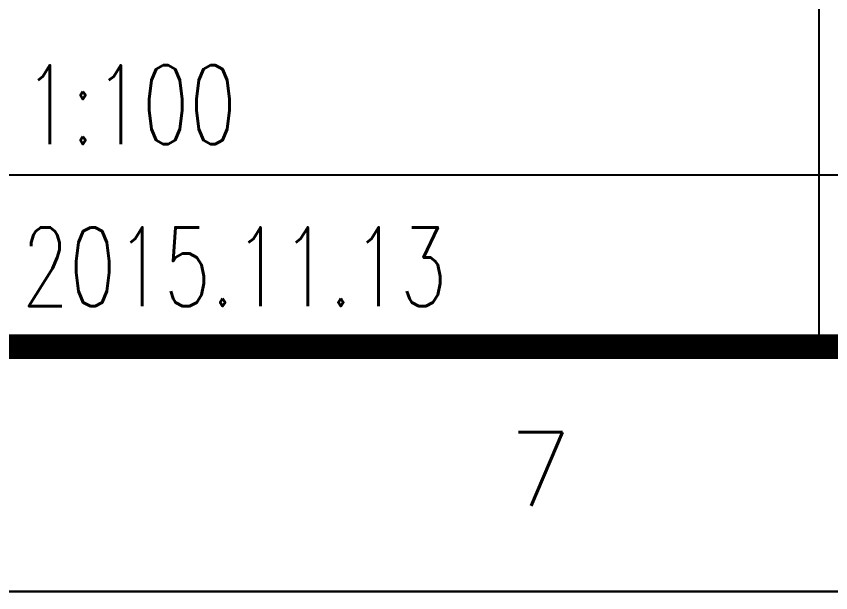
# Model space of a CAD drawing. Header units: millimetres. Extents: x 272502 to 382320, y 153465 to 264763.
# Drawn here: x 332545 to 335868, y 153485 to 155839 of the extents above; entities that cross this region are included whole.
import ezdxf
from ezdxf.enums import TextEntityAlignment as Align

# ---------------------------------------------------------------- set-up
doc = ezdxf.new("R2010")
doc.units = ezdxf.units.MM
doc.header["$LTSCALE"] = 1000
doc.layers.get('0').update_dxf_attribs({"color": 8})
doc.layers.add('PUB_TEXT', color=8, linetype='Continuous')
doc.styles.add('HZ', font='geditxt.shx', dxfattribs={"width": 0.75, "bigfont": 'hzfs_1.shx'})
doc.styles.get("Standard").update_dxf_attribs({"font": 'txt', "bigfont": 'gbcbig.shx'})

# ---------------------------------------------------------------- blocks, each defined once
blk = doc.blocks.new('GEDI_WK_A2')
at = {"color": 3}
for points, const_width in [([(0, 0), (594, 0), (594, 420), (0, 420)], 0.1), ([(25, 10), (584, 10), (584, 410), (25, 410)], 1)]:
    blk.add_lwpolyline(points, close=True, dxfattribs=dict(at, const_width=const_width))
blk.add_text('7', height=3, dxfattribs=at).set_placement((482.625, 5), align=Align.MIDDLE)
blk = doc.blocks.new('GEDI_TQ_2012')
at = {"color": 2}
for p, q in [((-90, 0), (-90, 40)), ((0, 7), (-180, 7))]:
    blk.add_line(p, q, dxfattribs=at)
at = {"color": 7}
blk.add_line((0, 0), (-180, 0), dxfattribs=at)

msp = doc.modelspace()

# ---------------------------------------------------------------- block references
at = {"xscale": 100, "yscale": 100, "zscale": 100}
for name, p in [('GEDI_WK_A2', (286421.1, 153490.5)), ('GEDI_TQ_2012', (344821.1, 154490.5))]:
    msp.add_blockref(name, p, dxfattribs=at)

# ---------------------------------------------------------------- texts
at = {"layer": 'PUB_TEXT', "style": 'HZ', "width": 0.7}
for s, p in [('1:100', (332575.6, 155317.8)), ('2015.11.13', (332567.1, 154655.8))]:
    msp.add_text(s, height=321.41, dxfattribs=at).set_placement(p)

doc.saveas('drawing.dxf')
